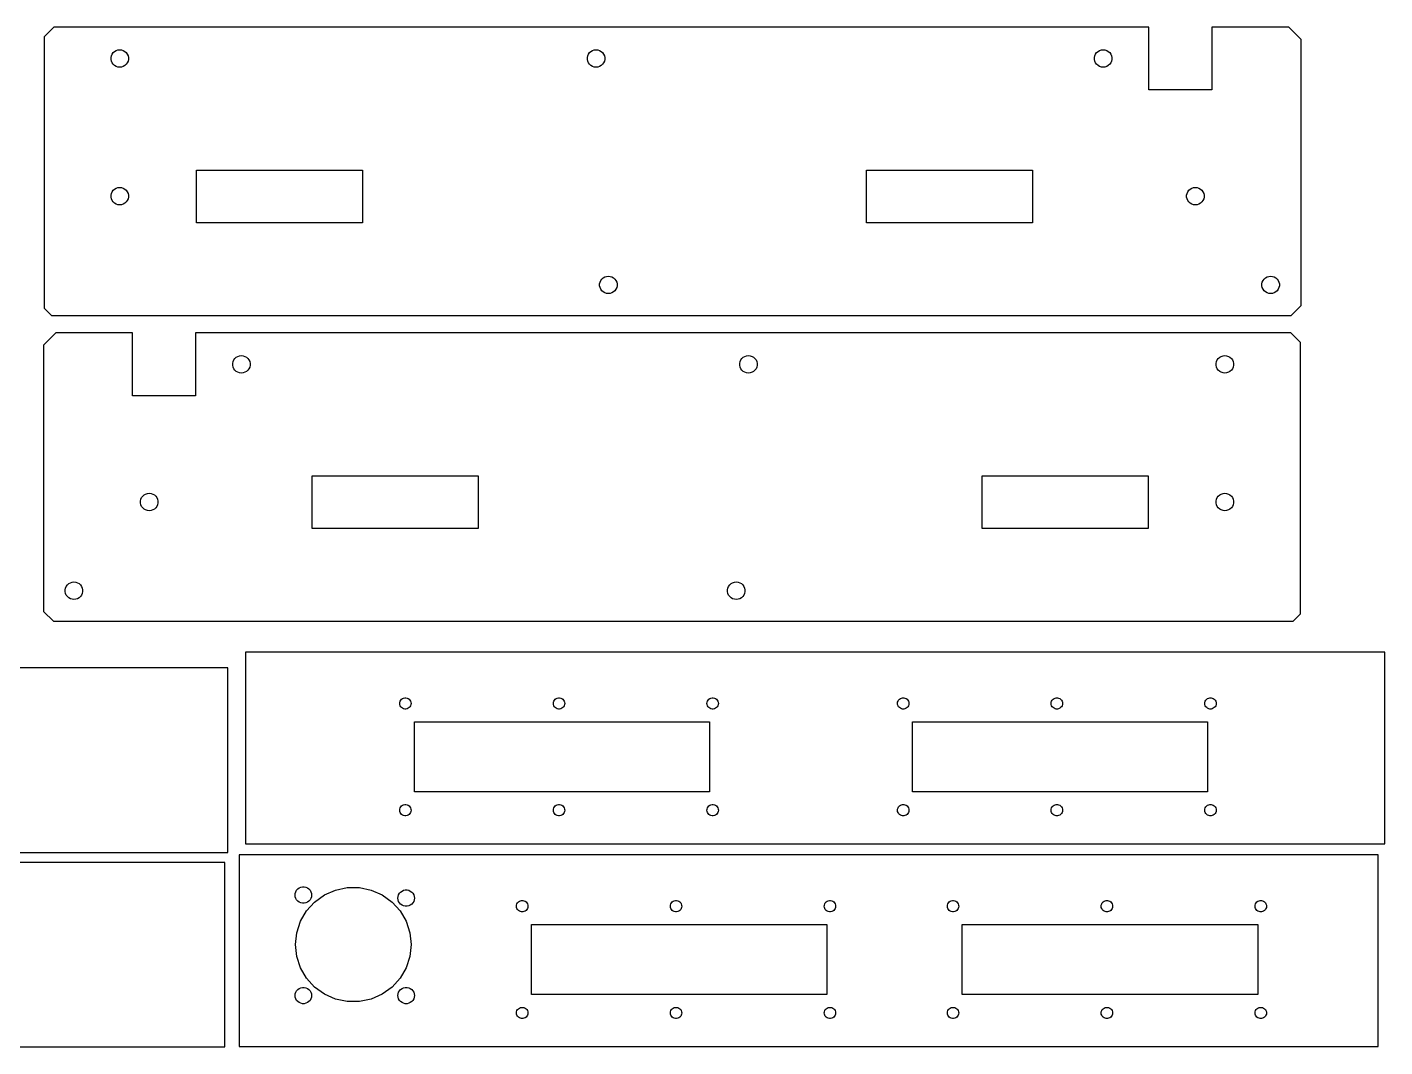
# Model space of a CAD drawing. Extents: x -12 to 1202, y 0 to 370.
# Drawn here: x 761.2 to 1202.5, y 0.1 to 331.7 of the extents above; entities that cross this region are included whole.
import ezdxf

# ---------------------------------------------------------------- set-up
doc = ezdxf.new("R2010")
doc.units = 0
doc.layers.add('Layer_1', color=7, linetype='CONTINUOUS')

msp = doc.modelspace()

# ---------------------------------------------------------------- linework, layer by layer
at = {"layer": 'Layer_1', "color": 7}
for points in [[(769.14375, 237.966357), (1172.010187, 237.966357), (1175.256201, 241.199169), (1175.256201, 327.739157), (1171.261072, 331.717998), (1146.291549, 331.717998), (1146.291549, 311.326377), (1125.81653, 311.326377), (1125.81653, 331.717998), (769.892812, 331.717998), (766.754562, 328.592618), (766.754562, 240.345702)], [(788.493629, 321.818625), (788.617454, 322.398536), (788.859415, 322.939646), (789.209353, 323.419106), (789.651604, 323.815997), (790.166986, 324.112256), (790.732877, 324.295345), (791.32475, 324.357046), (791.916543, 324.295345), (792.482566, 324.112256), (792.997895, 323.815997), (793.440173, 323.419106), (793.790111, 322.939646), (794.032072, 322.398536), (794.155897, 321.818625), (794.155897, 321.225747), (794.032072, 320.645836), (793.790111, 320.104726), (793.440173, 319.625277), (792.997895, 319.228375), (792.482566, 318.931746), (791.916543, 318.748657), (791.32475, 318.686956), (790.732877, 318.748657), (790.166986, 318.931746), (789.651604, 319.228375), (789.209353, 319.625277), (788.859415, 320.104726), (788.617454, 320.645836), (788.493629, 321.225747)], [(943.305174, 321.818625), (943.427861, 322.398536), (943.67059, 322.939646), (944.020131, 323.419106), (944.462593, 323.815997), (944.977949, 324.112256), (945.543284, 324.295345), (946.135554, 324.357046), (946.727824, 324.295345), (947.293159, 324.112256), (947.808514, 323.815997), (948.25095, 323.419106), (948.600518, 322.939646), (948.843247, 322.398536), (948.965934, 321.818625), (948.965934, 321.225747), (948.843247, 320.645836), (948.600518, 320.104726), (948.25095, 319.625277), (947.808514, 319.228375), (947.293159, 318.931746), (946.727824, 318.748657), (946.135554, 318.686956), (945.543284, 318.748657), (944.977949, 318.931746), (944.462593, 319.228375), (944.020131, 319.625277), (943.67059, 320.104726), (943.427861, 320.645836), (943.305174, 321.225747)], [(1108.104131, 321.818625), (1108.226818, 322.398536), (1108.469547, 322.939646), (1108.819114, 323.419106), (1109.261577, 323.815997), (1109.776906, 324.112256), (1110.342268, 324.295345), (1110.934537, 324.357046), (1111.526781, 324.295345), (1112.092116, 324.112256), (1112.607471, 323.815997), (1113.049934, 323.419106), (1113.399475, 322.939646), (1113.64223, 322.398536), (1113.764891, 321.818625), (1113.764891, 321.225747), (1113.64223, 320.645836), (1113.399475, 320.104726), (1113.049934, 319.625277), (1112.607471, 319.228375), (1112.092116, 318.931746), (1111.526781, 318.748657), (1110.934537, 318.686956), (1110.342268, 318.748657), (1109.776906, 318.931746), (1109.261577, 319.228375), (1108.819114, 319.625277), (1108.469547, 320.104726), (1108.226818, 320.645836), (1108.104131, 321.225747)], [(816.294088, 285.215178), (870.228289, 285.215178), (870.228289, 268.106129), (816.294088, 268.106129)], [(1034.028497, 285.215178), (1087.962698, 285.215178), (1087.962698, 268.106129), (1034.028497, 268.106129)], [(788.493629, 277.056558), (788.617454, 277.636466), (788.859415, 278.177576), (789.209353, 278.657027), (789.651604, 279.053926), (790.166986, 279.350185), (790.732877, 279.533285), (791.32475, 279.594986), (791.916543, 279.533285), (792.482566, 279.350185), (792.997895, 279.053926), (793.440173, 278.657027), (793.790111, 278.177576), (794.032072, 277.636466), (794.155897, 277.056558), (794.155897, 276.463677), (794.032072, 275.883776), (793.790111, 275.342656), (793.440173, 274.863207), (792.997895, 274.466308), (792.482566, 274.169668), (791.916543, 273.986565), (791.32475, 273.924867), (790.732877, 273.986565), (790.166986, 274.169668), (789.651604, 274.466308), (789.209353, 274.863207), (788.859415, 275.342656), (788.617454, 275.883776), (788.493629, 276.463677)], [(1138.067585, 277.056558), (1138.190272, 277.636466), (1138.433001, 278.177576), (1138.782568, 278.657027), (1139.225031, 279.053926), (1139.74036, 279.350185), (1140.305695, 279.533285), (1140.897991, 279.594986), (1141.490235, 279.533285), (1142.05557, 279.350185), (1142.570925, 279.053926), (1143.013388, 278.657027), (1143.362929, 278.177576), (1143.605658, 277.636466), (1143.728345, 277.056558), (1143.728345, 276.463677), (1143.605658, 275.883776), (1143.362929, 275.342656), (1143.013388, 274.863207), (1142.570925, 274.466308), (1142.05557, 274.169668), (1141.490235, 273.986565), (1140.897991, 273.924867), (1140.305695, 273.986565), (1139.74036, 274.169668), (1139.225031, 274.466308), (1138.782568, 274.863207), (1138.433001, 275.342656), (1138.190272, 275.883776), (1138.067585, 276.463677)], [(947.300276, 248.209886), (947.422963, 248.789826), (947.665692, 249.330926), (948.01526, 249.810404), (948.457696, 250.207279), (948.973104, 250.503559), (949.538386, 250.686651), (950.130683, 250.748352), (950.722979, 250.686651), (951.288261, 250.503559), (951.803643, 250.207279), (952.246106, 249.810404), (952.595673, 249.330926), (952.838402, 248.789826), (952.961089, 248.209886), (952.961089, 247.617034), (952.838402, 247.037121), (952.595673, 246.496021), (952.246106, 246.01657), (951.803643, 245.619668), (951.288261, 245.323017), (950.722979, 245.139926), (950.130683, 245.078225), (949.538386, 245.139926), (948.973104, 245.323017), (948.457696, 245.619668), (948.01526, 246.01657), (947.665692, 246.496021), (947.422963, 247.037121), (947.300276, 247.617034)], [(1162.537733, 248.209886), (1162.66042, 248.789826), (1162.903149, 249.330926), (1163.25269, 249.810404), (1163.695153, 250.207279), (1164.210535, 250.503559), (1164.775843, 250.686651), (1165.36814, 250.748352), (1165.960409, 250.686651), (1166.525718, 250.503559), (1167.041047, 250.207279), (1167.48351, 249.810404), (1167.833077, 249.330926), (1168.075806, 248.789826), (1168.198493, 248.209886), (1168.198493, 247.617034), (1168.075806, 247.037121), (1167.833077, 246.496021), (1167.48351, 246.01657), (1167.041047, 245.619668), (1166.525718, 245.323017), (1165.960409, 245.139926), (1165.36814, 245.078225), (1164.775843, 245.139926), (1164.210535, 245.323017), (1163.695153, 245.619668), (1163.25269, 246.01657), (1162.903149, 246.496021), (1162.66042, 247.037121), (1162.537733, 247.617034)], [(1171.910227, 232.266248), (815.986589, 232.266248), (815.986589, 211.874636), (795.511543, 211.874636), (795.511543, 232.266248), (770.54202, 232.266248), (766.546865, 228.287378), (766.546865, 141.747419), (769.792932, 138.514607), (1172.659315, 138.514607), (1175.048503, 140.894058), (1175.048503, 229.140746)], [(833.698961, 221.774077), (833.576274, 221.194396), (833.333545, 220.652987), (832.984004, 220.173485), (832.541541, 219.776896), (832.026133, 219.480637), (831.460851, 219.297537), (830.868555, 219.235537), (830.276285, 219.297537), (829.710976, 219.480637), (829.195594, 219.776896), (828.753131, 220.173485), (828.403564, 220.652987), (828.160862, 221.194396), (828.038174, 221.774077), (828.038174, 222.366767), (828.160862, 222.946496), (828.403564, 223.487907), (828.753131, 223.967356), (829.195594, 224.363956), (829.710976, 224.660215), (830.276285, 224.843318), (830.868555, 224.905317), (831.460851, 224.843318), (832.026133, 224.660215), (832.541541, 224.363956), (832.984004, 223.967356), (833.333545, 223.487907), (833.576274, 222.946496), (833.698961, 222.366767)], [(998.497918, 221.774077), (998.375231, 221.194396), (998.132502, 220.652987), (997.782935, 220.173485), (997.340472, 219.776896), (996.82509, 219.480637), (996.259808, 219.297537), (995.667512, 219.235537), (995.075242, 219.297537), (994.509933, 219.480637), (993.994551, 219.776896), (993.552089, 220.173485), (993.202521, 220.652987), (992.959819, 221.194396), (992.837131, 221.774077), (992.837131, 222.366767), (992.959819, 222.946496), (993.202521, 223.487907), (993.552089, 223.967356), (993.994551, 224.363956), (994.509933, 224.660215), (995.075242, 224.843318), (995.667512, 224.905317), (996.259808, 224.843318), (996.82509, 224.660215), (997.340472, 224.363956), (997.782935, 223.967356), (998.132502, 223.487907), (998.375231, 222.946496), (998.497918, 222.366767)], [(1153.309437, 221.774077), (1153.185612, 221.194396), (1152.94365, 220.652987), (1152.593712, 220.173485), (1152.151488, 219.776896), (1151.636079, 219.480637), (1151.070189, 219.297537), (1150.478342, 219.235537), (1149.886522, 219.297537), (1149.320499, 219.480637), (1148.80517, 219.776896), (1148.362893, 220.173485), (1148.012955, 220.652987), (1147.770993, 221.194396), (1147.647168, 221.774077), (1147.647168, 222.366767), (1147.770993, 222.946496), (1148.012955, 223.487907), (1148.362893, 223.967356), (1148.80517, 224.363956), (1149.320499, 224.660215), (1149.886522, 224.843318), (1150.478342, 224.905317), (1151.070189, 224.843318), (1151.636079, 224.660215), (1152.151488, 224.363956), (1152.593712, 223.967356), (1152.94365, 223.487907), (1153.185612, 222.946496), (1153.309437, 222.366767)], [(907.774595, 168.654379), (853.840394, 168.654379), (853.840394, 185.763457), (907.774595, 185.763457)], [(1125.508951, 168.654379), (1071.57475, 168.654379), (1071.57475, 185.763457), (1125.508951, 185.763457)], [(803.735507, 177.012067), (803.612846, 176.432346), (803.370118, 175.890937), (803.02055, 175.411475), (802.578088, 175.014886), (802.062706, 174.718637), (801.497397, 174.535546), (800.905127, 174.473546), (800.312831, 174.535546), (799.747549, 174.718637), (799.23214, 175.014886), (798.789704, 175.411475), (798.440136, 175.890937), (798.197408, 176.432346), (798.07472, 177.012067), (798.07472, 177.604726), (798.197408, 178.184446), (798.440136, 178.725855), (798.789704, 179.205307), (799.23214, 179.601906), (799.747549, 179.898166), (800.312831, 180.081268), (800.905127, 180.143268), (801.497397, 180.081268), (802.062706, 179.898166), (802.578088, 179.601906), (803.02055, 179.205307), (803.370118, 178.725855), (803.612846, 178.184446), (803.735507, 177.604726)], [(1153.309437, 177.012067), (1153.185612, 176.432346), (1152.94365, 175.890937), (1152.593712, 175.411475), (1152.151488, 175.014886), (1151.636079, 174.718637), (1151.070189, 174.535546), (1150.478342, 174.473546), (1149.886522, 174.535546), (1149.320499, 174.718637), (1148.80517, 175.014886), (1148.362893, 175.411475), (1148.012955, 175.890937), (1147.770993, 176.432346), (1147.647168, 177.012067), (1147.647168, 177.604726), (1147.770993, 178.184446), (1148.012955, 178.725855), (1148.362893, 179.205307), (1148.80517, 179.601906), (1149.320499, 179.898166), (1149.886522, 180.081268), (1150.478342, 180.143268), (1151.070189, 180.081268), (1151.636079, 179.898166), (1152.151488, 179.601906), (1152.593712, 179.205307), (1152.94365, 178.725855), (1153.185612, 178.184446), (1153.309437, 177.604726)], [(779.265385, 148.165417), (779.142698, 147.585688), (778.899969, 147.044271), (778.550402, 146.56482), (778.107939, 146.168209), (777.592557, 145.871955), (777.027275, 145.688864), (776.434979, 145.626872), (775.842683, 145.688864), (775.2774, 145.871955), (774.762018, 146.168209), (774.319556, 146.56482), (773.969988, 147.044271), (773.727259, 147.585688), (773.604572, 148.165417), (773.604572, 148.758057), (773.727259, 149.337785), (773.969988, 149.879176), (774.319556, 150.358654), (774.762018, 150.755238), (775.2774, 151.051492), (775.842683, 151.234583), (776.434979, 151.296575), (777.027275, 151.234583), (777.592557, 151.051492), (778.107939, 150.755238), (778.550402, 150.358654), (778.899969, 149.879176), (779.142698, 149.337785), (779.265385, 148.758057)], [(994.502816, 148.165417), (994.380129, 147.585688), (994.1374, 147.044271), (993.787832, 146.56482), (993.34537, 146.168209), (992.829988, 145.871955), (992.264705, 145.688864), (991.672409, 145.626872), (991.080113, 145.688864), (990.514831, 145.871955), (989.999422, 146.168209), (989.556986, 146.56482), (989.207419, 147.044271), (988.96469, 147.585688), (988.842003, 148.165417), (988.842003, 148.758057), (988.96469, 149.337785), (989.207419, 149.879176), (989.556986, 150.358654), (989.999422, 150.755238), (990.514831, 151.051492), (991.080113, 151.234583), (991.672409, 151.296575), (992.264705, 151.234583), (992.829988, 151.051492), (993.34537, 150.755238), (993.787832, 150.358654), (994.1374, 149.879176), (994.380129, 149.337785), (994.502816, 148.758057)], [(1202.479471, 128.480734), (832.237668, 128.480734), (832.237668, 66.178413), (1202.479471, 66.178413)], [(826.492452, 123.327945), (416.690069, 123.327945), (416.690069, 63.325548), (826.492452, 63.325548)], [(883.974769, 109.988584), (883.596944, 110.068282), (883.244016, 110.224304), (882.93149, 110.450213), (882.672939, 110.735053), (882.479688, 111.067113), (882.360414, 111.432042), (882.320012, 111.813564), (882.360414, 112.195114), (882.479688, 112.560033), (882.672939, 112.892103), (882.93149, 113.176943), (883.244016, 113.402474), (883.596944, 113.558493), (883.974769, 113.638194), (884.361034, 113.638194), (884.738833, 113.558493), (885.091734, 113.402474), (885.40426, 113.176943), (885.66281, 112.892103), (885.855692, 112.560033), (885.974939, 112.195114), (886.015341, 111.813564), (885.974939, 111.432042), (885.855692, 111.067113), (885.66281, 110.735053), (885.40426, 110.450213), (885.091734, 110.224304), (884.738833, 110.068282), (884.361034, 109.988584)], [(933.90802, 109.988584), (933.529534, 110.068282), (933.177003, 110.224304), (932.864451, 110.450213), (932.6059, 110.735053), (932.413045, 111.067113), (932.2934, 111.432042), (932.253395, 111.813564), (932.2934, 112.195114), (932.413045, 112.560033), (932.6059, 112.892103), (932.864451, 113.176943), (933.177003, 113.402474), (933.529534, 113.558493), (933.90802, 113.638194), (934.293518, 113.638194), (934.671978, 113.558493), (935.024509, 113.402474), (935.337035, 113.176943), (935.595586, 112.892103), (935.788467, 112.560033), (935.908111, 112.195114), (935.948116, 111.813564), (935.908111, 111.432042), (935.788467, 111.067113), (935.595586, 110.735053), (935.337035, 110.450213), (935.024509, 110.224304), (934.671978, 110.068282), (934.293518, 109.988584)], [(983.840875, 109.988584), (983.462415, 110.068282), (983.109857, 110.224304), (982.797358, 110.450213), (982.538807, 110.735053), (982.345926, 111.067113), (982.226281, 111.432042), (982.186276, 111.813564), (982.226281, 112.195114), (982.345926, 112.560033), (982.538807, 112.892103), (982.797358, 113.176943), (983.109857, 113.402474), (983.462415, 113.558493), (983.840875, 113.638194), (984.226373, 113.638194), (984.604859, 113.558493), (984.95739, 113.402474), (985.269916, 113.176943), (985.528467, 112.892103), (985.721348, 112.560033), (985.840992, 112.195114), (985.880997, 111.813564), (985.840992, 111.432042), (985.721348, 111.067113), (985.528467, 110.735053), (985.269916, 110.450213), (984.95739, 110.224304), (984.604859, 110.068282), (984.226373, 109.988584)], [(1045.757158, 109.988584), (1045.378672, 110.068282), (1045.026062, 110.224304), (1044.713668, 110.450213), (1044.455064, 110.735053), (1044.262157, 111.067113), (1044.142459, 111.432042), (1044.102454, 111.813564), (1044.142459, 112.195114), (1044.262157, 112.560033), (1044.455064, 112.892103), (1044.713668, 113.176943), (1045.026062, 113.402474), (1045.378672, 113.558493), (1045.757158, 113.638194), (1046.14255, 113.638194), (1046.521169, 113.558493), (1046.873674, 113.402474), (1047.186173, 113.176943), (1047.44475, 112.892103), (1047.637552, 112.560033), (1047.75725, 112.195114), (1047.797255, 111.813564), (1047.75725, 111.432042), (1047.637552, 111.067113), (1047.44475, 110.735053), (1047.186173, 110.450213), (1046.873674, 110.224304), (1046.521169, 110.068282), (1046.14255, 109.988584)], [(1095.690066, 109.988584), (1095.311474, 110.068282), (1094.959049, 110.224304), (1094.64647, 110.450213), (1094.387866, 110.735053), (1094.195064, 111.067113), (1094.075472, 111.432042), (1094.035467, 111.813564), (1094.075472, 112.195114), (1094.195064, 112.560033), (1094.387866, 112.892103), (1094.64647, 113.176943), (1094.959049, 113.402474), (1095.311474, 113.558493), (1095.690066, 113.638194), (1096.075458, 113.638194), (1096.453971, 113.558493), (1096.806555, 113.402474), (1097.119054, 113.176943), (1097.377552, 112.892103), (1097.57046, 112.560033), (1097.690157, 112.195114), (1097.730162, 111.813564), (1097.690157, 111.432042), (1097.57046, 111.067113), (1097.377552, 110.735053), (1097.119054, 110.450213), (1096.806555, 110.224304), (1096.453971, 110.068282), (1096.075458, 109.988584)], [(1145.622867, 109.988584), (1145.24446, 110.068282), (1144.89185, 110.224304), (1144.579351, 110.450213), (1144.320853, 110.735053), (1144.127972, 111.067113), (1144.008354, 111.432042), (1143.968349, 111.813564), (1144.008354, 112.195114), (1144.127972, 112.560033), (1144.320853, 112.892103), (1144.579351, 113.176943), (1144.89185, 113.402474), (1145.24446, 113.558493), (1145.622867, 113.638194), (1146.008365, 113.638194), (1146.386852, 113.558493), (1146.739462, 113.402474), (1147.051961, 113.176943), (1147.310459, 112.892103), (1147.503367, 112.560033), (1147.623356, 112.195114), (1147.663361, 111.813564), (1147.623356, 111.432042), (1147.503367, 111.067113), (1147.310459, 110.735053), (1147.051961, 110.450213), (1146.739462, 110.224304), (1146.386852, 110.068282), (1146.008365, 109.988584)], [(887.163871, 83.043724), (887.163871, 105.861412), (983.03498, 105.861412), (983.03498, 83.043724)], [(1048.945864, 83.043724), (1048.945864, 105.861412), (1144.816973, 105.861412), (1144.816973, 83.043724)], [(883.974769, 75.265972), (883.596944, 75.345672), (883.244016, 75.501692), (882.93149, 75.726844), (882.672939, 76.011692), (882.479688, 76.343752), (882.360414, 76.708684), (882.320012, 77.090232), (882.360414, 77.471782), (882.479688, 77.836714), (882.672939, 78.168774), (882.93149, 78.453992), (883.244016, 78.679523), (883.596944, 78.835542), (883.974769, 78.915243), (884.361034, 78.915243), (884.738833, 78.835542), (885.091734, 78.679523), (885.40426, 78.453992), (885.66281, 78.168774), (885.855692, 77.836714), (885.974939, 77.471782), (886.015341, 77.090232), (885.974939, 76.708684), (885.855692, 76.343752), (885.66281, 76.011692), (885.40426, 75.726844), (885.091734, 75.501692), (884.738833, 75.345672), (884.361034, 75.265972)], [(933.90802, 75.265972), (933.529534, 75.345672), (933.177003, 75.501692), (932.864451, 75.726844), (932.6059, 76.011692), (932.413045, 76.343752), (932.2934, 76.708684), (932.253395, 77.090232), (932.2934, 77.471782), (932.413045, 77.836714), (932.6059, 78.168774), (932.864451, 78.453992), (933.177003, 78.679523), (933.529534, 78.835542), (933.90802, 78.915243), (934.293518, 78.915243), (934.671978, 78.835542), (935.024509, 78.679523), (935.337035, 78.453992), (935.595586, 78.168774), (935.788467, 77.836714), (935.908111, 77.471782), (935.948116, 77.090232), (935.908111, 76.708684), (935.788467, 76.343752), (935.595586, 76.011692), (935.337035, 75.726844), (935.024509, 75.501692), (934.671978, 75.345672), (934.293518, 75.265972)], [(983.840875, 75.265972), (983.462415, 75.345672), (983.109857, 75.501692), (982.797358, 75.726844), (982.538807, 76.011692), (982.345926, 76.343752), (982.226281, 76.708684), (982.186276, 77.090232), (982.226281, 77.471782), (982.345926, 77.836714), (982.538807, 78.168774), (982.797358, 78.453992), (983.109857, 78.679523), (983.462415, 78.835542), (983.840875, 78.915243), (984.226373, 78.915243), (984.604859, 78.835542), (984.95739, 78.679523), (985.269916, 78.453992), (985.528467, 78.168774), (985.721348, 77.836714), (985.840992, 77.471782), (985.880997, 77.090232), (985.840992, 76.708684), (985.721348, 76.343752), (985.528467, 76.011692), (985.269916, 75.726844), (984.95739, 75.501692), (984.604859, 75.345672), (984.226373, 75.265972)], [(1045.757158, 75.265972), (1045.378672, 75.345672), (1045.026062, 75.501692), (1044.713668, 75.726844), (1044.455064, 76.011692), (1044.262157, 76.343752), (1044.142459, 76.708684), (1044.102454, 77.090232), (1044.142459, 77.471782), (1044.262157, 77.836714), (1044.455064, 78.168774), (1044.713668, 78.453992), (1045.026062, 78.679523), (1045.378672, 78.835542), (1045.757158, 78.915243), (1046.14255, 78.915243), (1046.521169, 78.835542), (1046.873674, 78.679523), (1047.186173, 78.453992), (1047.44475, 78.168774), (1047.637552, 77.836714), (1047.75725, 77.471782), (1047.797255, 77.090232), (1047.75725, 76.708684), (1047.637552, 76.343752), (1047.44475, 76.011692), (1047.186173, 75.726844), (1046.873674, 75.501692), (1046.521169, 75.345672), (1046.14255, 75.265972)], [(1095.690066, 75.265972), (1095.311474, 75.345672), (1094.959049, 75.501692), (1094.64647, 75.726844), (1094.387866, 76.011692), (1094.195064, 76.343752), (1094.075472, 76.708684), (1094.035467, 77.090232), (1094.075472, 77.471782), (1094.195064, 77.836714), (1094.387866, 78.168774), (1094.64647, 78.453992), (1094.959049, 78.679523), (1095.311474, 78.835542), (1095.690066, 78.915243), (1096.075458, 78.915243), (1096.453971, 78.835542), (1096.806555, 78.679523), (1097.119054, 78.453992), (1097.377552, 78.168774), (1097.57046, 77.836714), (1097.690157, 77.471782), (1097.730162, 77.090232), (1097.690157, 76.708684), (1097.57046, 76.343752), (1097.377552, 76.011692), (1097.119054, 75.726844), (1096.806555, 75.501692), (1096.453971, 75.345672), (1096.075458, 75.265972)], [(1145.622867, 75.265972), (1145.24446, 75.345672), (1144.89185, 75.501692), (1144.579351, 75.726844), (1144.320853, 76.011692), (1144.127972, 76.343752), (1144.008354, 76.708684), (1143.968349, 77.090232), (1144.008354, 77.471782), (1144.127972, 77.836714), (1144.320853, 78.168774), (1144.579351, 78.453992), (1144.89185, 78.679523), (1145.24446, 78.835542), (1145.622867, 78.915243), (1146.008365, 78.915243), (1146.386852, 78.835542), (1146.739462, 78.679523), (1147.051961, 78.453992), (1147.310459, 78.168774), (1147.503367, 77.836714), (1147.623356, 77.471782), (1147.663361, 77.090232), (1147.623356, 76.708684), (1147.503367, 76.343752), (1147.310459, 76.011692), (1147.051961, 75.726844), (1146.739462, 75.501692), (1146.386852, 75.345672), (1146.008365, 75.265972)], [(1200.36045, 62.551012), (830.117376, 62.551012), (830.117376, 0.248995), (1200.36045, 0.248995)], [(825.517515, 60.134673), (415.715159, 60.134673), (415.715159, 0.132288), (825.517515, 0.132288)], [(850.719316, 46.848253), (850.170755, 46.963903), (849.65831, 47.190143), (849.204629, 47.517073), (848.829291, 47.930473), (848.548833, 48.412113), (848.375319, 48.941163), (848.316714, 49.494314), (848.375319, 50.047473), (848.548833, 50.576524), (848.829291, 51.058163), (849.204629, 51.471572), (849.65831, 51.798494), (850.170755, 52.024734), (850.719316, 52.140383), (851.28018, 52.140383), (851.82874, 52.024734), (852.341106, 51.798494), (852.79484, 51.471572), (853.170178, 51.058163), (853.450663, 50.576524), (853.624176, 50.047473), (853.682782, 49.494314), (853.624176, 48.941163), (853.450663, 48.412113), (853.170178, 47.930473), (852.79484, 47.517073), (852.341106, 47.190143), (851.82874, 46.963903), (851.28018, 46.848253)], [(865.277061, 14.84791), (861.43383, 15.658064), (857.844519, 17.242945), (854.665841, 19.53331), (852.036782, 22.429016), (850.07233, 25.803591), (848.858105, 29.509451), (848.447445, 33.384692), (848.858105, 37.259944), (850.07233, 40.965793), (852.036782, 44.340363), (854.665841, 47.236064), (857.844519, 49.526342), (861.43383, 51.111223), (865.277061, 51.921364), (869.20615, 51.921364), (873.04925, 51.111223), (876.638667, 49.526342), (879.817344, 47.236064), (882.446324, 44.340363), (884.410855, 40.965793), (885.624975, 37.259944), (886.035714, 33.384692), (885.624975, 29.509451), (884.410855, 25.803591), (882.446324, 22.429016), (879.817344, 19.53331), (876.638667, 17.242945), (873.04925, 15.658064), (869.20615, 14.84791)], [(884.133095, 45.856402), (883.584561, 45.972054), (883.072116, 46.198294), (882.618435, 46.525224), (882.243097, 46.938622), (881.962612, 47.420264), (881.789496, 47.949312), (881.73089, 48.502473), (881.789496, 49.055622), (881.962612, 49.584672), (882.243097, 50.066322), (882.618435, 50.479723), (883.072116, 50.806653), (883.584561, 51.032882), (884.133095, 51.148532), (884.693986, 51.148532), (885.24252, 51.032882), (885.754912, 50.806653), (886.208646, 50.479723), (886.583984, 50.066322), (886.864469, 49.584672), (887.037585, 49.055622), (887.096191, 48.502473), (887.037585, 47.949312), (886.864469, 47.420264), (886.583984, 46.938622), (886.208646, 46.525224), (885.754912, 46.198294), (885.24252, 45.972054), (884.693986, 45.856402)], [(921.934407, 44.049152), (921.55608, 44.128853), (921.202649, 44.284883), (920.889674, 44.510443), (920.630752, 44.795484), (920.43721, 45.127663), (920.317777, 45.492542), (920.277269, 45.874013), (920.317777, 46.255473), (920.43721, 46.620363), (920.630752, 46.952544), (920.889674, 47.237583), (921.202649, 47.463034), (921.55608, 47.619054), (921.934407, 47.698852), (922.321255, 47.698852), (922.699582, 47.619054), (923.053013, 47.463034), (923.365988, 47.237583), (923.62491, 46.952544), (923.818082, 46.620363), (923.937912, 46.255473), (923.978393, 45.874013), (923.937912, 45.492542), (923.818082, 45.127663), (923.62491, 44.795484), (923.365988, 44.510443), (923.053013, 44.284883), (922.699582, 44.128853), (922.321255, 44.049152)], [(971.940472, 44.049152), (971.56143, 44.128853), (971.20837, 44.284883), (970.895394, 44.510443), (970.636473, 44.795484), (970.443301, 45.127663), (970.323101, 45.492542), (970.283016, 45.874013), (970.323101, 46.255473), (970.443301, 46.620363), (970.636473, 46.952544), (970.895394, 47.237583), (971.20837, 47.463034), (971.56143, 47.619054), (971.940472, 47.698852), (972.326526, 47.698852), (972.705568, 47.619054), (973.058628, 47.463034), (973.371603, 47.237583), (973.630525, 46.952544), (973.823697, 46.620363), (973.9435, 46.255473), (973.983611, 45.874013), (973.9435, 45.492542), (973.823697, 45.127663), (973.630525, 44.795484), (973.371603, 44.510443), (973.058628, 44.284883), (972.705568, 44.128853), (972.326526, 44.049152)], [(1021.946166, 44.049152), (1021.567071, 44.128853), (1021.214064, 44.284883), (1020.901062, 44.510443), (1020.642168, 44.795484), (1020.448969, 45.127663), (1020.329165, 45.492542), (1020.28916, 45.874013), (1020.329165, 46.255473), (1020.448969, 46.620363), (1020.642168, 46.952544), (1020.901062, 47.237583), (1021.214064, 47.463034), (1021.567071, 47.619054), (1021.946166, 47.698852), (1022.332273, 47.698852), (1022.711262, 47.619054), (1023.064269, 47.463034), (1023.377271, 47.237583), (1023.636166, 46.952544), (1023.829365, 46.620363), (1023.949168, 46.255473), (1023.989173, 45.874013), (1023.949168, 45.492542), (1023.829365, 45.127663), (1023.636166, 44.795484), (1023.377271, 44.510443), (1023.064269, 44.284883), (1022.711262, 44.128853), (1022.332273, 44.049152)], [(1061.950955, 44.049152), (1061.57186, 44.128853), (1061.218853, 44.284883), (1060.905851, 44.510443), (1060.646956, 44.795484), (1060.453757, 45.127663), (1060.333557, 45.492542), (1060.293552, 45.874013), (1060.333557, 46.255473), (1060.453757, 46.620363), (1060.646956, 46.952544), (1060.905851, 47.237583), (1061.218853, 47.463034), (1061.57186, 47.619054), (1061.950955, 47.698852), (1062.336955, 47.698852), (1062.71605, 47.619054), (1063.069058, 47.463034), (1063.38206, 47.237583), (1063.640954, 46.952544), (1063.834153, 46.620363), (1063.953956, 46.255473), (1063.993961, 45.874013), (1063.953956, 45.492542), (1063.834153, 45.127663), (1063.640954, 44.795484), (1063.38206, 44.510443), (1063.069058, 44.284883), (1062.71605, 44.128853), (1062.336955, 44.049152)], [(1111.956967, 44.049152), (1111.577872, 44.128853), (1111.224759, 44.284883), (1110.911757, 44.510443), (1110.652862, 44.795484), (1110.459769, 45.127663), (1110.33986, 45.492542), (1110.299855, 45.874013), (1110.33986, 46.255473), (1110.459769, 46.620363), (1110.652862, 46.952544), (1110.911757, 47.237583), (1111.224759, 47.463034), (1111.577872, 47.619054), (1111.956967, 47.698852), (1112.342967, 47.698852), (1112.721956, 47.619054), (1113.075069, 47.463034), (1113.387966, 47.237583), (1113.646966, 46.952544), (1113.840059, 46.620363), (1113.959862, 46.255473), (1113.999867, 45.874013), (1113.959862, 45.492542), (1113.840059, 45.127663), (1113.646966, 44.795484), (1113.387966, 44.510443), (1113.075069, 44.284883), (1112.721956, 44.128853), (1112.342967, 44.049152)], [(1161.962952, 44.049152), (1161.584069, 44.128853), (1161.230956, 44.284883), (1160.917954, 44.510443), (1160.659059, 44.795484), (1160.46586, 45.127663), (1160.346057, 45.492542), (1160.306052, 45.874013), (1160.346057, 46.255473), (1160.46586, 46.620363), (1160.659059, 46.952544), (1160.917954, 47.237583), (1161.230956, 47.463034), (1161.584069, 47.619054), (1161.962952, 47.698852), (1162.349059, 47.698852), (1162.728048, 47.619054), (1163.081161, 47.463034), (1163.394163, 47.237583), (1163.653058, 46.952544), (1163.846256, 46.620363), (1163.96606, 46.255473), (1164.006065, 45.874013), (1163.96606, 45.492542), (1163.846256, 45.127663), (1163.653058, 44.795484), (1163.394163, 44.510443), (1163.081161, 44.284883), (1162.728048, 44.128853), (1162.349059, 44.049152)], [(925.128193, 17.110441), (925.128193, 39.922962), (1021.139055, 39.922962), (1021.139055, 17.110441)], [(1065.144264, 17.110441), (1065.144264, 39.922962), (1161.155973, 39.922962), (1161.155973, 17.110441)], [(850.719316, 14.170788), (850.170755, 14.286438), (849.65831, 14.512683), (849.204629, 14.839602), (848.829291, 15.253014), (848.548833, 15.734635), (848.375319, 16.263695), (848.316714, 16.81686), (848.375319, 17.369998), (848.548833, 17.899059), (848.829291, 18.380706), (849.204629, 18.794091), (849.65831, 19.121037), (850.170755, 19.347282), (850.719316, 19.462905), (851.28018, 19.462905), (851.82874, 19.347282), (852.341106, 19.121037), (852.79484, 18.794091), (853.170178, 18.380706), (853.450663, 17.899059), (853.624176, 17.369998), (853.682782, 16.81686), (853.624176, 16.263695), (853.450663, 15.734635), (853.170178, 15.253014), (852.79484, 14.839602), (852.341106, 14.512683), (851.82874, 14.286438), (851.28018, 14.170788)], [(884.133095, 14.170788), (883.584561, 14.286438), (883.072116, 14.512683), (882.618435, 14.839602), (882.243097, 15.253014), (881.962612, 15.734635), (881.789496, 16.263695), (881.73089, 16.81686), (881.789496, 17.369998), (881.962612, 17.899059), (882.243097, 18.380706), (882.618435, 18.794091), (883.072116, 19.121037), (883.584561, 19.347282), (884.133095, 19.462905), (884.693986, 19.462905), (885.24252, 19.347282), (885.754912, 19.121037), (886.208646, 18.794091), (886.583984, 18.380706), (886.864469, 17.899059), (887.037585, 17.369998), (887.096191, 16.81686), (887.037585, 16.263695), (886.864469, 15.734635), (886.583984, 15.253014), (886.208646, 14.839602), (885.754912, 14.512683), (885.24252, 14.286438), (884.693986, 14.170788)], [(921.934407, 9.33447), (921.55608, 9.414268), (921.202649, 9.570293), (920.889674, 9.795771), (920.630752, 10.080806), (920.43721, 10.412991), (920.317777, 10.777878), (920.277269, 11.159354), (920.317777, 11.540804), (920.43721, 11.90569), (920.630752, 12.237875), (920.889674, 12.52291), (921.202649, 12.748362), (921.55608, 12.904387), (921.934407, 12.984185), (922.321255, 12.984185), (922.699582, 12.904387), (923.053013, 12.748362), (923.365988, 12.52291), (923.62491, 12.237875), (923.818082, 11.90569), (923.937912, 11.540804), (923.978393, 11.159354), (923.937912, 10.777878), (923.818082, 10.412991), (923.62491, 10.080806), (923.365988, 9.795771), (923.053013, 9.570293), (922.699582, 9.414268), (922.321255, 9.33447)], [(971.940472, 9.33447), (971.56143, 9.414268), (971.20837, 9.570293), (970.895394, 9.795771), (970.636473, 10.080806), (970.443301, 10.412991), (970.323101, 10.777878), (970.283016, 11.159354), (970.323101, 11.540804), (970.443301, 11.90569), (970.636473, 12.237875), (970.895394, 12.52291), (971.20837, 12.748362), (971.56143, 12.904387), (971.940472, 12.984185), (972.326526, 12.984185), (972.705568, 12.904387), (973.058628, 12.748362), (973.371603, 12.52291), (973.630525, 12.237875), (973.823697, 11.90569), (973.9435, 11.540804), (973.983611, 11.159354), (973.9435, 10.777878), (973.823697, 10.412991), (973.630525, 10.080806), (973.371603, 9.795771), (973.058628, 9.570293), (972.705568, 9.414268), (972.326526, 9.33447)], [(1021.946166, 9.33447), (1021.567071, 9.414268), (1021.214064, 9.570293), (1020.901062, 9.795771), (1020.642168, 10.080806), (1020.448969, 10.412991), (1020.329165, 10.777878), (1020.28916, 11.159354), (1020.329165, 11.540804), (1020.448969, 11.90569), (1020.642168, 12.237875), (1020.901062, 12.52291), (1021.214064, 12.748362), (1021.567071, 12.904387), (1021.946166, 12.984185), (1022.332273, 12.984185), (1022.711262, 12.904387), (1023.064269, 12.748362), (1023.377271, 12.52291), (1023.636166, 12.237875), (1023.829365, 11.90569), (1023.949168, 11.540804), (1023.989173, 11.159354), (1023.949168, 10.777878), (1023.829365, 10.412991), (1023.636166, 10.080806), (1023.377271, 9.795771), (1023.064269, 9.570293), (1022.711262, 9.414268), (1022.332273, 9.33447)], [(1061.950955, 9.33447), (1061.57186, 9.414268), (1061.218853, 9.570293), (1060.905851, 9.795771), (1060.646956, 10.080806), (1060.453757, 10.412991), (1060.333557, 10.777878), (1060.293552, 11.159354), (1060.333557, 11.540804), (1060.453757, 11.90569), (1060.646956, 12.237875), (1060.905851, 12.52291), (1061.218853, 12.748362), (1061.57186, 12.904387), (1061.950955, 12.984185), (1062.336955, 12.984185), (1062.71605, 12.904387), (1063.069058, 12.748362), (1063.38206, 12.52291), (1063.640954, 12.237875), (1063.834153, 11.90569), (1063.953956, 11.540804), (1063.993961, 11.159354), (1063.953956, 10.777878), (1063.834153, 10.412991), (1063.640954, 10.080806), (1063.38206, 9.795771), (1063.069058, 9.570293), (1062.71605, 9.414268), (1062.336955, 9.33447)], [(1111.956967, 9.33447), (1111.577872, 9.414268), (1111.224759, 9.570293), (1110.911757, 9.795771), (1110.652862, 10.080806), (1110.459769, 10.412991), (1110.33986, 10.777878), (1110.299855, 11.159354), (1110.33986, 11.540804), (1110.459769, 11.90569), (1110.652862, 12.237875), (1110.911757, 12.52291), (1111.224759, 12.748362), (1111.577872, 12.904387), (1111.956967, 12.984185), (1112.342967, 12.984185), (1112.721956, 12.904387), (1113.075069, 12.748362), (1113.387966, 12.52291), (1113.646966, 12.237875), (1113.840059, 11.90569), (1113.959862, 11.540804), (1113.999867, 11.159354), (1113.959862, 10.777878), (1113.840059, 10.412991), (1113.646966, 10.080806), (1113.387966, 9.795771), (1113.075069, 9.570293), (1112.721956, 9.414268), (1112.342967, 9.33447)], [(1161.962952, 9.33447), (1161.584069, 9.414268), (1161.230956, 9.570293), (1160.917954, 9.795771), (1160.659059, 10.080806), (1160.46586, 10.412991), (1160.346057, 10.777878), (1160.306052, 11.159354), (1160.346057, 11.540804), (1160.46586, 11.90569), (1160.659059, 12.237875), (1160.917954, 12.52291), (1161.230956, 12.748362), (1161.584069, 12.904387), (1161.962952, 12.984185), (1162.349059, 12.984185), (1162.728048, 12.904387), (1163.081161, 12.748362), (1163.394163, 12.52291), (1163.653058, 12.237875), (1163.846256, 11.90569), (1163.96606, 11.540804), (1164.006065, 11.159354), (1163.96606, 10.777878), (1163.846256, 10.412991), (1163.653058, 10.080806), (1163.394163, 9.795771), (1163.081161, 9.570293), (1162.728048, 9.414268), (1162.349059, 9.33447)]]:
    msp.add_lwpolyline(points, close=True, dxfattribs=at)

doc.saveas('drawing.dxf')
